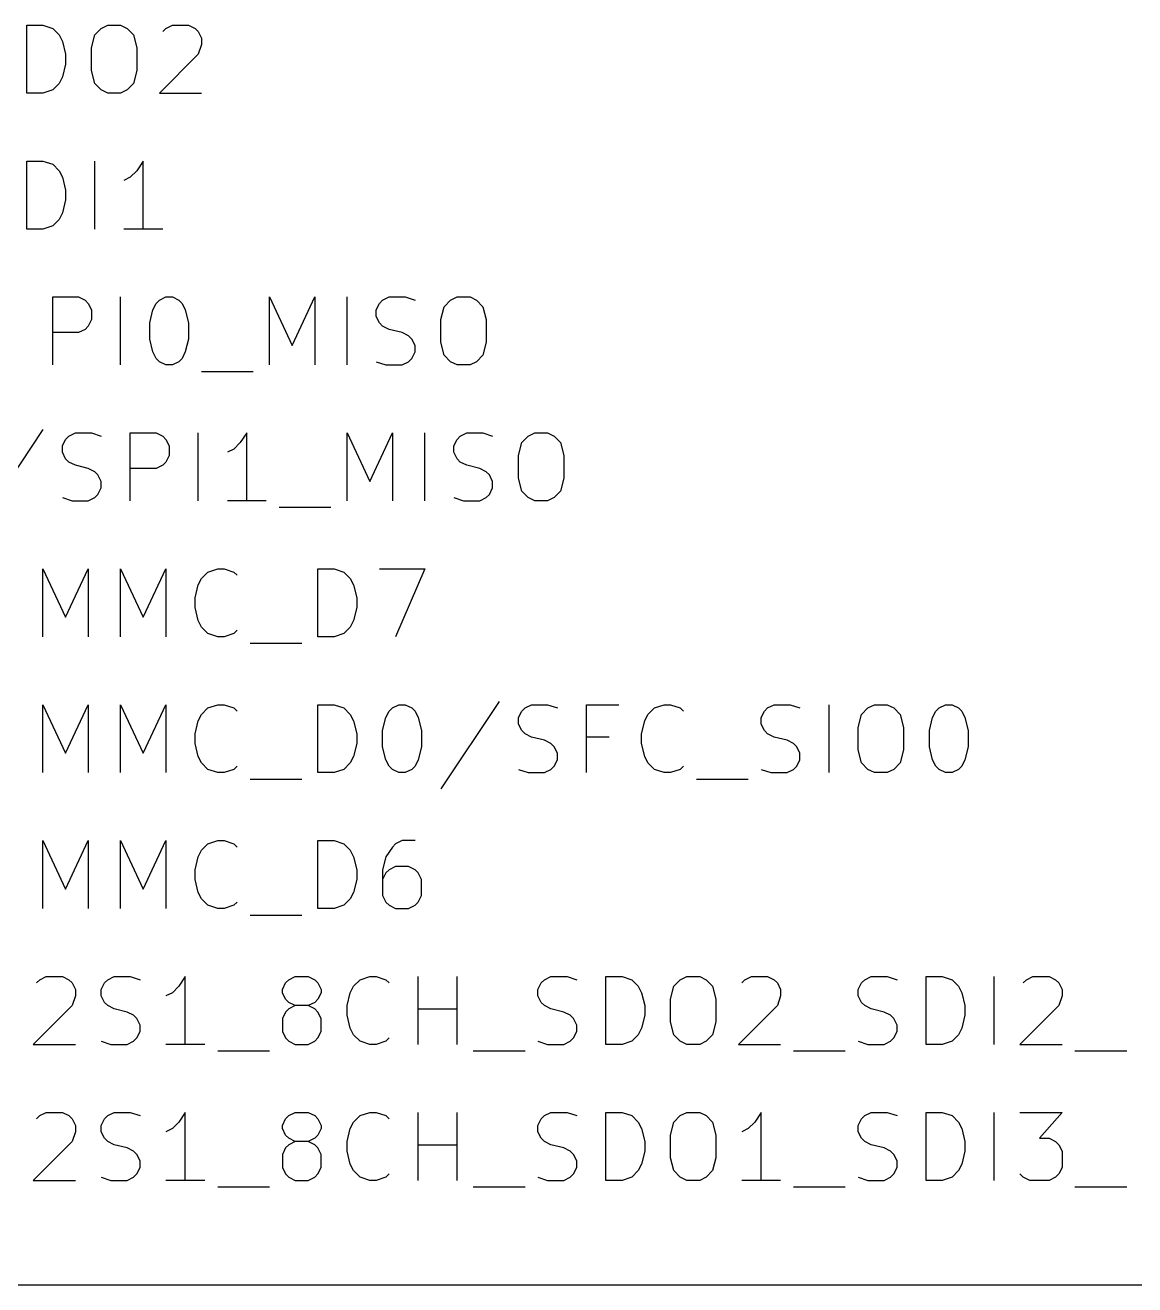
# Model space of a CAD drawing. Header units: millimetres. Extents: x 3 to 237, y -203 to -4.
# Drawn here: x 68.15 to 88.89, y -180.34 to -156.8 of the extents above; entities that cross this region are included whole.
import ezdxf

# ---------------------------------------------------------------- set-up
doc = ezdxf.new("R2010")
doc.units = ezdxf.units.MM
doc.layers.add('GREENSIXTYFIVE', color=129, linetype='CONTINUOUS')
doc.layers.add('RED', color=14, linetype='CONTINUOUS')

msp = doc.modelspace()

# ---------------------------------------------------------------- linework, layer by layer
at = {"layer": 'GREENSIXTYFIVE', "linetype": 'CONTINUOUS'}
for p, q in [((68.1807, -158.0675), (68.1807, -156.7975)), ((68.1807, -156.7975), (68.4831, -156.7975)), ((68.4831, -156.7975), (68.6645, -156.858)), ((68.6645, -156.858), (68.7855, -156.979)), ((68.7855, -156.979), (68.846, -157.0999)), ((69.3903, -157.2209), (69.4507, -156.979)), ((69.4507, -156.979), (69.5717, -156.858)), ((69.5717, -156.858), (69.6926, -156.7975)), ((69.6926, -156.7975), (69.9345, -156.7975)), ((69.9345, -156.7975), (70.0555, -156.858)), ((70.0555, -156.858), (70.1764, -156.979)), ((70.1764, -156.979), (70.2369, -157.2209)), ((70.7208, -156.9185), (70.7812, -156.858)), ((70.7812, -156.858), (70.9022, -156.7975)), ((70.9022, -156.7975), (71.2046, -156.7975)), ((71.2046, -156.7975), (71.3255, -156.858)), ((71.3255, -156.858), (71.386, -156.9185)), ((71.386, -156.9185), (71.4465, -157.0394)), ((68.846, -157.0999), (68.9064, -157.3418)), ((69.3903, -157.6442), (69.3903, -157.2209)), ((70.2369, -157.2209), (70.2369, -157.6442)), ((71.4465, -157.1604), (71.386, -157.3418)), ((71.4465, -157.0394), (71.4465, -157.1604)), ((68.9064, -157.3418), (68.9064, -157.5232)), ((71.386, -157.3418), (70.6603, -158.0675)), ((68.9064, -157.5232), (68.846, -157.7651)), ((69.4507, -157.8861), (69.3903, -157.6442)), ((70.2369, -157.6442), (70.1764, -157.8861)), ((68.7855, -157.8861), (68.6645, -158.0071)), ((68.846, -157.7651), (68.7855, -157.8861)), ((69.5717, -158.0071), (69.4507, -157.8861)), ((70.1764, -157.8861), (70.0555, -158.0071)), ((68.4831, -158.0675), (68.1807, -158.0675)), ((68.6645, -158.0071), (68.4831, -158.0675)), ((69.6926, -158.0675), (69.5717, -158.0071)), ((69.9345, -158.0675), (69.6926, -158.0675)), ((70.0555, -158.0071), (69.9345, -158.0675)), ((70.6603, -158.0675), (71.4465, -158.0675)), ((68.1807, -160.6075), (68.1807, -159.3375)), ((68.1807, -159.3375), (68.4831, -159.3375)), ((68.4831, -159.3375), (68.6645, -159.398)), ((69.4507, -160.6075), (69.4507, -159.3375)), ((70.3579, -159.3375), (70.237, -159.519)), ((70.3579, -160.6075), (70.3579, -159.3375)), ((68.6645, -159.398), (68.7855, -159.519)), ((68.7855, -159.519), (68.846, -159.6399)), ((70.237, -159.519), (70.116, -159.6399)), ((68.846, -159.6399), (68.9064, -159.8818)), ((70.116, -159.6399), (69.9951, -159.7004)), ((68.9064, -160.0632), (68.846, -160.3051)), ((68.9064, -159.8818), (68.9064, -160.0632)), ((68.846, -160.3051), (68.7855, -160.4261)), ((68.6645, -160.5471), (68.4831, -160.6075)), ((68.7855, -160.4261), (68.6645, -160.5471)), ((68.4831, -160.6075), (68.1807, -160.6075)), ((70.7208, -160.6075), (69.9951, -160.6075)), ((68.6646, -163.1475), (68.6646, -161.8775)), ((68.6646, -161.8775), (69.1484, -161.8775)), ((69.1484, -161.8775), (69.2694, -161.938)), ((69.2694, -161.938), (69.3299, -161.9985)), ((69.9346, -163.1475), (69.9346, -161.8775)), ((70.5999, -161.9985), (70.6604, -161.938)), ((70.6604, -161.938), (70.7813, -161.8775)), ((70.7813, -161.8775), (70.9023, -161.8775)), ((70.9023, -161.8775), (71.0232, -161.938)), ((71.0232, -161.938), (71.0837, -161.9985)), ((72.7165, -163.1475), (72.7165, -161.8775)), ((72.7165, -161.8775), (73.1399, -162.7847)), ((73.1399, -162.7847), (73.5632, -161.8775)), ((73.5632, -161.8775), (73.5632, -163.1475)), ((74.1679, -163.1475), (74.1679, -161.8775)), ((74.7727, -161.9985), (74.8332, -161.938)), ((74.8332, -161.938), (74.9542, -161.8775)), ((74.9542, -161.8775), (75.2565, -161.8775)), ((75.2565, -161.8775), (75.438, -161.938)), ((75.9822, -162.059), (76.1032, -161.938)), ((76.1032, -161.938), (76.2241, -161.8775)), ((76.2241, -161.8775), (76.466, -161.8775)), ((76.466, -161.8775), (76.587, -161.938)), ((76.587, -161.938), (76.7079, -162.059)), ((69.3299, -161.9985), (69.3903, -162.1194)), ((69.3903, -162.1194), (69.3903, -162.3009)), ((70.479, -162.3613), (70.5394, -162.1194)), ((70.5394, -162.1194), (70.5999, -161.9985)), ((71.0837, -161.9985), (71.1442, -162.1194)), ((71.1442, -162.1194), (71.2047, -162.3613)), ((74.7123, -162.1194), (74.7727, -161.9985)), ((74.7123, -162.2404), (74.7123, -162.1194)), ((75.9218, -162.3009), (75.9822, -162.059)), ((76.7079, -162.059), (76.7684, -162.3009)), ((69.3299, -162.4218), (69.2694, -162.4823)), ((69.3903, -162.3009), (69.3299, -162.4218)), ((70.479, -162.6637), (70.479, -162.3613)), ((71.2047, -162.3613), (71.2047, -162.6637)), ((74.7727, -162.3613), (74.7123, -162.2404)), ((74.8332, -162.4218), (74.7727, -162.3613)), ((74.9542, -162.4823), (74.8332, -162.4218)), ((75.9218, -162.7242), (75.9218, -162.3009)), ((76.7684, -162.3009), (76.7684, -162.7242)), ((69.1484, -162.5428), (68.6646, -162.5428)), ((69.2694, -162.4823), (69.1484, -162.5428)), ((70.5394, -162.9056), (70.479, -162.6637)), ((71.2047, -162.6637), (71.1442, -162.9056)), ((75.1961, -162.5428), (74.9542, -162.4823)), ((75.317, -162.6032), (75.1961, -162.5428)), ((75.3775, -162.6637), (75.317, -162.6032)), ((75.438, -162.7847), (75.3775, -162.6637)), ((70.5999, -163.0266), (70.5394, -162.9056)), ((71.1442, -162.9056), (71.0837, -163.0266)), ((75.3775, -163.0266), (75.438, -162.9056)), ((75.438, -162.9056), (75.438, -162.7847)), ((75.9822, -162.9661), (75.9218, -162.7242)), ((76.7684, -162.7242), (76.7079, -162.9661)), ((70.6604, -163.0871), (70.5999, -163.0266)), ((70.7813, -163.1475), (70.6604, -163.0871)), ((70.9023, -163.1475), (70.7813, -163.1475)), ((71.0232, -163.0871), (70.9023, -163.1475)), ((71.0837, -163.0266), (71.0232, -163.0871)), ((74.7123, -163.0871), (74.8937, -163.1475)), ((74.8937, -163.1475), (75.1961, -163.1475)), ((75.1961, -163.1475), (75.317, -163.0871)), ((75.317, -163.0871), (75.3775, -163.0266)), ((76.1032, -163.0871), (75.9822, -162.9661)), ((76.2241, -163.1475), (76.1032, -163.0871)), ((76.466, -163.1475), (76.2241, -163.1475)), ((76.587, -163.0871), (76.466, -163.1475)), ((76.7079, -162.9661), (76.587, -163.0871)), ((71.4466, -163.2685), (72.4142, -163.2685)), ((68.4833, -164.3571), (67.3947, -165.9899)), ((68.8462, -164.6594), (68.9066, -164.5385)), ((68.9066, -164.5385), (68.9671, -164.478)), ((68.9671, -164.478), (69.0881, -164.4175)), ((69.0881, -164.4175), (69.3904, -164.4175)), ((69.3904, -164.4175), (69.5719, -164.478)), ((70.1161, -165.6875), (70.1161, -164.4175)), ((70.1161, -164.4175), (70.5999, -164.4175)), ((70.5999, -164.4175), (70.7209, -164.478)), ((70.7209, -164.478), (70.7814, -164.5385)), ((70.7814, -164.5385), (70.8418, -164.6594)), ((71.3861, -165.6875), (71.3861, -164.4175)), ((72.2933, -164.4175), (72.1724, -164.599)), ((72.2933, -165.6875), (72.2933, -164.4175)), ((74.168, -165.6875), (74.168, -164.4175)), ((74.168, -164.4175), (74.5914, -165.3247)), ((74.5914, -165.3247), (75.0147, -164.4175)), ((75.0147, -164.4175), (75.0147, -165.6875)), ((75.6194, -165.6875), (75.6194, -164.4175)), ((76.1638, -164.6594), (76.2242, -164.5385)), ((76.2242, -164.5385), (76.2847, -164.478)), ((76.2847, -164.478), (76.4057, -164.4175)), ((76.4057, -164.4175), (76.708, -164.4175)), ((76.708, -164.4175), (76.8895, -164.478)), ((77.4337, -164.599), (77.5547, -164.478)), ((77.5547, -164.478), (77.6756, -164.4175)), ((77.6756, -164.4175), (77.9175, -164.4175)), ((77.9175, -164.4175), (78.0385, -164.478)), ((78.0385, -164.478), (78.1594, -164.599)), ((68.8462, -164.7804), (68.8462, -164.6594)), ((68.9066, -164.9013), (68.8462, -164.7804)), ((70.8418, -164.6594), (70.8418, -164.8409)), ((72.0514, -164.7199), (71.9305, -164.7804)), ((72.1724, -164.599), (72.0514, -164.7199)), ((76.1638, -164.7804), (76.1638, -164.6594)), ((76.2242, -164.9013), (76.1638, -164.7804)), ((77.3733, -164.8409), (77.4337, -164.599)), ((78.1594, -164.599), (78.2199, -164.8409)), ((68.9671, -164.9618), (68.9066, -164.9013)), ((69.0881, -165.0223), (68.9671, -164.9618)), ((69.33, -165.0828), (69.0881, -165.0223)), ((70.7209, -165.0223), (70.5999, -165.0828)), ((70.7814, -164.9618), (70.7209, -165.0223)), ((70.8418, -164.8409), (70.7814, -164.9618)), ((76.2847, -164.9618), (76.2242, -164.9013)), ((76.4057, -165.0223), (76.2847, -164.9618)), ((76.6476, -165.0828), (76.4057, -165.0223)), ((77.3733, -165.2642), (77.3733, -164.8409)), ((78.2199, -164.8409), (78.2199, -165.2642)), ((69.4509, -165.1432), (69.33, -165.0828)), ((69.5114, -165.2037), (69.4509, -165.1432)), ((69.5719, -165.3247), (69.5114, -165.2037)), ((70.5999, -165.0828), (70.1161, -165.0828)), ((76.7685, -165.1432), (76.6476, -165.0828)), ((76.829, -165.2037), (76.7685, -165.1432)), ((76.8895, -165.3247), (76.829, -165.2037)), ((77.4337, -165.5061), (77.3733, -165.2642)), ((78.2199, -165.2642), (78.1594, -165.5061)), ((69.5114, -165.5666), (69.5719, -165.4456)), ((69.5719, -165.4456), (69.5719, -165.3247)), ((76.829, -165.5666), (76.8895, -165.4456)), ((76.8895, -165.4456), (76.8895, -165.3247)), ((68.8462, -165.6271), (69.0276, -165.6875)), ((69.0276, -165.6875), (69.33, -165.6875)), ((69.33, -165.6875), (69.4509, -165.6271)), ((69.4509, -165.6271), (69.5114, -165.5666)), ((72.6562, -165.6875), (71.9305, -165.6875)), ((76.1638, -165.6271), (76.3452, -165.6875)), ((76.3452, -165.6875), (76.6476, -165.6875)), ((76.6476, -165.6875), (76.7685, -165.6271)), ((76.7685, -165.6271), (76.829, -165.5666)), ((77.5547, -165.6271), (77.4337, -165.5061)), ((77.6756, -165.6875), (77.5547, -165.6271)), ((77.9175, -165.6875), (77.6756, -165.6875)), ((78.0385, -165.6271), (77.9175, -165.6875)), ((78.1594, -165.5061), (78.0385, -165.6271)), ((72.8981, -165.8085), (73.8657, -165.8085)), ((68.4832, -168.2275), (68.4832, -166.9575)), ((68.4832, -166.9575), (68.9066, -167.8647)), ((68.9066, -167.8647), (69.3299, -166.9575)), ((69.3299, -166.9575), (69.3299, -168.2275)), ((69.9346, -168.2275), (69.9346, -166.9575)), ((69.9346, -166.9575), (70.358, -167.8647)), ((70.358, -167.8647), (70.7813, -166.9575)), ((70.7813, -166.9575), (70.7813, -168.2275)), ((71.386, -167.2599), (71.4465, -167.139)), ((71.4465, -167.139), (71.5675, -167.018)), ((71.5675, -167.018), (71.7489, -166.9575)), ((71.7489, -166.9575), (71.8698, -166.9575)), ((71.8698, -166.9575), (72.0513, -167.018)), ((72.0513, -167.018), (72.1117, -167.0785)), ((73.6236, -168.2275), (73.6236, -166.9575)), ((73.6236, -166.9575), (73.926, -166.9575)), ((73.926, -166.9575), (74.1074, -167.018)), ((74.1074, -167.018), (74.2284, -167.139)), ((74.2284, -167.139), (74.2889, -167.2599)), ((74.7727, -166.9575), (75.6193, -166.9575)), ((75.6193, -166.9575), (75.0751, -168.2275)), ((71.3256, -167.5018), (71.386, -167.2599)), ((74.2889, -167.2599), (74.3493, -167.5018)), ((71.3256, -167.6832), (71.3256, -167.5018)), ((74.3493, -167.5018), (74.3493, -167.6832)), ((71.386, -167.9251), (71.3256, -167.6832)), ((74.3493, -167.6832), (74.2889, -167.9251)), ((71.4465, -168.0461), (71.386, -167.9251)), ((71.5675, -168.1671), (71.4465, -168.0461)), ((74.2284, -168.0461), (74.1074, -168.1671)), ((74.2889, -167.9251), (74.2284, -168.0461)), ((71.7489, -168.2275), (71.5675, -168.1671)), ((71.8698, -168.2275), (71.7489, -168.2275)), ((72.0513, -168.1671), (71.8698, -168.2275)), ((72.1117, -168.1066), (72.0513, -168.1671)), ((73.926, -168.2275), (73.6236, -168.2275)), ((74.1074, -168.1671), (73.926, -168.2275)), ((72.3537, -168.3485), (73.3213, -168.3485)), ((68.4832, -170.7675), (68.4832, -169.4975)), ((68.4832, -169.4975), (68.9066, -170.4047)), ((68.9066, -170.4047), (69.3299, -169.4975)), ((69.3299, -169.4975), (69.3299, -170.7675)), ((69.9346, -170.7675), (69.9346, -169.4975)), ((69.9346, -169.4975), (70.358, -170.4047)), ((70.358, -170.4047), (70.7813, -169.4975)), ((70.7813, -169.4975), (70.7813, -170.7675)), ((71.5675, -169.558), (71.7489, -169.4975)), ((71.7489, -169.4975), (71.8698, -169.4975)), ((71.8698, -169.4975), (72.0513, -169.558)), ((73.6236, -170.7675), (73.6236, -169.4975)), ((73.6236, -169.4975), (73.926, -169.4975)), ((73.926, -169.4975), (74.1074, -169.558)), ((75.0146, -169.558), (75.1355, -169.4975)), ((75.1355, -169.4975), (75.2565, -169.4975)), ((75.2565, -169.4975), (75.3774, -169.558)), ((77.0103, -169.4371), (75.9217, -171.0699)), ((77.4941, -169.558), (77.6151, -169.4975)), ((77.6151, -169.4975), (77.9174, -169.4975)), ((77.9174, -169.4975), (78.0989, -169.558)), ((78.6431, -170.7675), (78.6431, -169.4975)), ((78.6431, -169.4975), (79.2479, -169.4975)), ((79.9132, -169.558), (80.0946, -169.4975)), ((80.0946, -169.4975), (80.2155, -169.4975)), ((80.2155, -169.4975), (80.397, -169.558)), ((82.0298, -169.558), (82.1508, -169.4975)), ((82.1508, -169.4975), (82.4531, -169.4975)), ((82.4531, -169.4975), (82.6346, -169.558)), ((83.1788, -170.7675), (83.1788, -169.4975)), ((83.9046, -169.558), (84.0255, -169.4975)), ((84.0255, -169.4975), (84.2674, -169.4975)), ((84.2674, -169.4975), (84.3884, -169.558)), ((85.2351, -169.558), (85.356, -169.4975)), ((85.356, -169.4975), (85.477, -169.4975)), ((85.477, -169.4975), (85.5979, -169.558)), ((71.386, -169.7999), (71.4465, -169.679)), ((71.4465, -169.679), (71.5675, -169.558)), ((72.0513, -169.558), (72.1117, -169.6185)), ((74.1074, -169.558), (74.2284, -169.679)), ((74.2284, -169.679), (74.2889, -169.7999)), ((74.8332, -169.9813), (74.8936, -169.7394)), ((74.8936, -169.7394), (74.9541, -169.6185)), ((74.9541, -169.6185), (75.0146, -169.558)), ((75.3774, -169.558), (75.4379, -169.6185)), ((75.4379, -169.6185), (75.4984, -169.7394)), ((75.4984, -169.7394), (75.5589, -169.9813)), ((77.3732, -169.7394), (77.4336, -169.6185)), ((77.3732, -169.8604), (77.3732, -169.7394)), ((77.4336, -169.6185), (77.4941, -169.558)), ((79.7317, -169.7999), (79.7922, -169.679)), ((79.7922, -169.679), (79.9132, -169.558)), ((80.397, -169.558), (80.4574, -169.6185)), ((81.9089, -169.7394), (81.9693, -169.6185)), ((81.9089, -169.8604), (81.9089, -169.7394)), ((81.9693, -169.6185), (82.0298, -169.558)), ((83.7232, -169.9209), (83.7836, -169.679)), ((83.7836, -169.679), (83.9046, -169.558)), ((84.3884, -169.558), (84.5093, -169.679)), ((84.5093, -169.679), (84.5698, -169.9209)), ((85.0537, -169.9813), (85.1141, -169.7394)), ((85.1141, -169.7394), (85.1746, -169.6185)), ((85.1746, -169.6185), (85.2351, -169.558)), ((85.5979, -169.558), (85.6584, -169.6185)), ((85.6584, -169.6185), (85.7189, -169.7394)), ((85.7189, -169.7394), (85.7794, -169.9813)), ((71.3256, -170.0418), (71.386, -169.7999)), ((74.2889, -169.7999), (74.3493, -170.0418)), ((77.4336, -169.9813), (77.3732, -169.8604)), ((79.6713, -170.0418), (79.7317, -169.7999)), ((81.9693, -169.9813), (81.9089, -169.8604)), ((83.7232, -170.3442), (83.7232, -169.9209)), ((84.5698, -169.9209), (84.5698, -170.3442)), ((71.3256, -170.2232), (71.3256, -170.0418)), ((74.3493, -170.0418), (74.3493, -170.2232)), ((74.8332, -170.2837), (74.8332, -169.9813)), ((75.5589, -169.9813), (75.5589, -170.2837)), ((77.4941, -170.0418), (77.4336, -169.9813)), ((77.6151, -170.1023), (77.4941, -170.0418)), ((77.857, -170.1628), (77.6151, -170.1023)), ((77.9779, -170.2232), (77.857, -170.1628)), ((79.0665, -170.1023), (78.6431, -170.1023)), ((79.6713, -170.2232), (79.6713, -170.0418)), ((82.0298, -170.0418), (81.9693, -169.9813)), ((82.1508, -170.1023), (82.0298, -170.0418)), ((82.3927, -170.1628), (82.1508, -170.1023)), ((82.5136, -170.2232), (82.3927, -170.1628)), ((85.0537, -170.2837), (85.0537, -169.9813)), ((85.7794, -169.9813), (85.7794, -170.2837)), ((71.386, -170.4651), (71.3256, -170.2232)), ((74.3493, -170.2232), (74.2889, -170.4651)), ((74.8936, -170.5256), (74.8332, -170.2837)), ((75.5589, -170.2837), (75.4984, -170.5256)), ((78.0384, -170.2837), (77.9779, -170.2232)), ((78.0989, -170.4047), (78.0384, -170.2837)), ((78.0989, -170.5256), (78.0989, -170.4047)), ((79.7317, -170.4651), (79.6713, -170.2232)), ((82.5741, -170.2837), (82.5136, -170.2232)), ((82.6346, -170.4047), (82.5741, -170.2837)), ((82.6346, -170.5256), (82.6346, -170.4047)), ((83.7836, -170.5861), (83.7232, -170.3442)), ((84.5698, -170.3442), (84.5093, -170.5861)), ((85.1141, -170.5256), (85.0537, -170.2837)), ((85.7794, -170.2837), (85.7189, -170.5256)), ((71.4465, -170.5861), (71.386, -170.4651)), ((71.5675, -170.7071), (71.4465, -170.5861)), ((72.1117, -170.6466), (72.0513, -170.7071)), ((74.2284, -170.5861), (74.1074, -170.7071)), ((74.2889, -170.4651), (74.2284, -170.5861)), ((74.9541, -170.6466), (74.8936, -170.5256)), ((75.0146, -170.7071), (74.9541, -170.6466)), ((75.4379, -170.6466), (75.3774, -170.7071)), ((75.4984, -170.5256), (75.4379, -170.6466)), ((77.9779, -170.7071), (78.0384, -170.6466)), ((78.0384, -170.6466), (78.0989, -170.5256)), ((79.7922, -170.5861), (79.7317, -170.4651)), ((79.9132, -170.7071), (79.7922, -170.5861)), ((80.4574, -170.6466), (80.397, -170.7071)), ((82.5136, -170.7071), (82.5741, -170.6466)), ((82.5741, -170.6466), (82.6346, -170.5256)), ((83.9046, -170.7071), (83.7836, -170.5861)), ((84.5093, -170.5861), (84.3884, -170.7071)), ((85.1746, -170.6466), (85.1141, -170.5256)), ((85.2351, -170.7071), (85.1746, -170.6466)), ((85.6584, -170.6466), (85.5979, -170.7071)), ((85.7189, -170.5256), (85.6584, -170.6466)), ((71.7489, -170.7675), (71.5675, -170.7071)), ((71.8698, -170.7675), (71.7489, -170.7675)), ((72.0513, -170.7071), (71.8698, -170.7675)), ((72.3537, -170.8885), (73.3213, -170.8885)), ((73.926, -170.7675), (73.6236, -170.7675)), ((74.1074, -170.7071), (73.926, -170.7675)), ((75.1355, -170.7675), (75.0146, -170.7071)), ((75.2565, -170.7675), (75.1355, -170.7675)), ((75.3774, -170.7071), (75.2565, -170.7675)), ((77.3732, -170.7071), (77.5546, -170.7675)), ((77.5546, -170.7675), (77.857, -170.7675)), ((77.857, -170.7675), (77.9779, -170.7071)), ((80.0946, -170.7675), (79.9132, -170.7071)), ((80.2155, -170.7675), (80.0946, -170.7675)), ((80.397, -170.7071), (80.2155, -170.7675)), ((80.6994, -170.8885), (81.667, -170.8885)), ((81.9089, -170.7071), (82.0903, -170.7675)), ((82.0903, -170.7675), (82.3927, -170.7675)), ((82.3927, -170.7675), (82.5136, -170.7071)), ((84.0255, -170.7675), (83.9046, -170.7071)), ((84.2674, -170.7675), (84.0255, -170.7675)), ((84.3884, -170.7071), (84.2674, -170.7675)), ((85.356, -170.7675), (85.2351, -170.7071)), ((85.477, -170.7675), (85.356, -170.7675)), ((85.5979, -170.7071), (85.477, -170.7675)), ((68.4832, -173.3075), (68.4832, -172.0375)), ((68.4832, -172.0375), (68.9066, -172.9447)), ((68.9066, -172.9447), (69.3299, -172.0375)), ((69.3299, -172.0375), (69.3299, -173.3075)), ((69.9346, -173.3075), (69.9346, -172.0375)), ((69.9346, -172.0375), (70.358, -172.9447)), ((70.358, -172.9447), (70.7813, -172.0375)), ((70.7813, -172.0375), (70.7813, -173.3075)), ((71.5675, -172.098), (71.7489, -172.0375)), ((71.7489, -172.0375), (71.8698, -172.0375)), ((71.8698, -172.0375), (72.0513, -172.098)), ((73.6236, -173.3075), (73.6236, -172.0375)), ((73.6236, -172.0375), (73.926, -172.0375)), ((73.926, -172.0375), (74.1074, -172.098)), ((75.196, -172.0375), (75.0751, -172.098)), ((75.4379, -172.0375), (75.196, -172.0375)), ((71.386, -172.3399), (71.4465, -172.219)), ((71.4465, -172.219), (71.5675, -172.098)), ((72.0513, -172.098), (72.1117, -172.1585)), ((74.1074, -172.098), (74.2284, -172.219)), ((74.2284, -172.219), (74.2889, -172.3399)), ((75.0146, -172.1585), (74.8936, -172.3399)), ((75.0751, -172.098), (75.0146, -172.1585)), ((71.3256, -172.5818), (71.386, -172.3399)), ((74.2889, -172.3399), (74.3493, -172.5818)), ((74.8936, -172.3399), (74.8332, -172.5818)), ((75.0751, -172.5213), (74.9541, -172.5818)), ((75.317, -172.5213), (75.0751, -172.5213)), ((75.4379, -172.5818), (75.317, -172.5213)), ((71.3256, -172.7632), (71.3256, -172.5818)), ((71.386, -173.0051), (71.3256, -172.7632)), ((74.3493, -172.7632), (74.2889, -173.0051)), ((74.3493, -172.5818), (74.3493, -172.7632)), ((74.8332, -172.5818), (74.8332, -173.0656)), ((74.8936, -172.6423), (74.8332, -172.7632)), ((74.9541, -172.5818), (74.8936, -172.6423)), ((75.4984, -172.6423), (75.4379, -172.5818)), ((75.5589, -172.7632), (75.4984, -172.6423)), ((75.5589, -173.0656), (75.5589, -172.7632)), ((71.4465, -173.1261), (71.386, -173.0051)), ((74.2889, -173.0051), (74.2284, -173.1261)), ((71.5675, -173.2471), (71.4465, -173.1261)), ((71.7489, -173.3075), (71.5675, -173.2471)), ((72.0513, -173.2471), (71.8698, -173.3075)), ((72.1117, -173.1866), (72.0513, -173.2471)), ((74.1074, -173.2471), (73.926, -173.3075)), ((74.2284, -173.1261), (74.1074, -173.2471)), ((74.8332, -173.0656), (74.8936, -173.1866)), ((74.8936, -173.1866), (74.9541, -173.2471)), ((74.9541, -173.2471), (75.0751, -173.3075)), ((75.317, -173.3075), (75.4379, -173.2471)), ((75.4379, -173.2471), (75.4984, -173.1866)), ((75.4984, -173.1866), (75.5589, -173.0656)), ((71.8698, -173.3075), (71.7489, -173.3075)), ((72.3537, -173.4285), (73.3213, -173.4285)), ((73.926, -173.3075), (73.6236, -173.3075)), ((75.0751, -173.3075), (75.317, -173.3075)), ((68.3623, -174.6985), (68.4227, -174.638)), ((68.4227, -174.638), (68.5437, -174.5775)), ((68.5437, -174.5775), (68.8461, -174.5775)), ((68.8461, -174.5775), (68.967, -174.638)), ((68.967, -174.638), (69.0275, -174.6985)), ((69.6322, -174.6985), (69.6927, -174.638)), ((69.6927, -174.638), (69.8137, -174.5775)), ((69.8137, -174.5775), (70.116, -174.5775)), ((70.116, -174.5775), (70.2975, -174.638)), ((71.1441, -174.5775), (71.0232, -174.759)), ((71.1441, -175.8475), (71.1441, -174.5775)), ((73.0188, -174.6985), (73.0793, -174.638)), ((73.0793, -174.638), (73.2003, -174.5775)), ((73.2003, -174.5775), (73.4422, -174.5775)), ((73.4422, -174.5775), (73.5631, -174.638)), ((73.5631, -174.638), (73.6236, -174.6985)), ((74.2888, -174.759), (74.4098, -174.638)), ((74.4098, -174.638), (74.5912, -174.5775)), ((74.5912, -174.5775), (74.7121, -174.5775)), ((74.7121, -174.5775), (74.8936, -174.638)), ((74.8936, -174.638), (74.954, -174.6985)), ((75.4983, -175.8475), (75.4983, -174.5775)), ((76.224, -175.8475), (76.224, -174.5775)), ((77.7964, -174.6985), (77.8569, -174.638)), ((77.8569, -174.638), (77.9779, -174.5775)), ((77.9779, -174.5775), (78.2802, -174.5775)), ((78.2802, -174.5775), (78.4617, -174.638)), ((79.0059, -175.8475), (79.0059, -174.5775)), ((79.0059, -174.5775), (79.3083, -174.5775)), ((79.3083, -174.5775), (79.4897, -174.638)), ((79.4897, -174.638), (79.6107, -174.759)), ((80.2759, -174.759), (80.3969, -174.638)), ((80.3969, -174.638), (80.5178, -174.5775)), ((80.5178, -174.5775), (80.7597, -174.5775)), ((80.7597, -174.5775), (80.8807, -174.638)), ((80.8807, -174.638), (81.0016, -174.759)), ((81.546, -174.6985), (81.6064, -174.638)), ((81.6064, -174.638), (81.7274, -174.5775)), ((81.7274, -174.5775), (82.0298, -174.5775)), ((82.0298, -174.5775), (82.1507, -174.638)), ((82.1507, -174.638), (82.2112, -174.6985)), ((83.7835, -174.6985), (83.844, -174.638)), ((83.844, -174.638), (83.965, -174.5775)), ((83.965, -174.5775), (84.2673, -174.5775)), ((84.2673, -174.5775), (84.4488, -174.638)), ((84.993, -175.8475), (84.993, -174.5775)), ((84.993, -174.5775), (85.2954, -174.5775)), ((85.2954, -174.5775), (85.4768, -174.638)), ((85.4768, -174.638), (85.5978, -174.759)), ((86.263, -175.8475), (86.263, -174.5775)), ((86.8074, -174.6985), (86.8678, -174.638)), ((86.8678, -174.638), (86.9888, -174.5775)), ((86.9888, -174.5775), (87.2912, -174.5775)), ((87.2912, -174.5775), (87.4121, -174.638)), ((87.4121, -174.638), (87.4726, -174.6985)), ((69.0275, -174.6985), (69.088, -174.8194)), ((69.088, -174.8194), (69.088, -174.9404)), ((69.5718, -174.8194), (69.6322, -174.6985)), ((69.5718, -174.9404), (69.5718, -174.8194)), ((70.9022, -174.8799), (70.7813, -174.9404)), ((71.0232, -174.759), (70.9022, -174.8799)), ((72.9584, -174.8194), (73.0188, -174.6985)), ((72.9584, -174.8799), (72.9584, -174.8194)), ((73.0188, -175.0009), (72.9584, -174.8799)), ((73.6236, -174.6985), (73.6841, -174.8194)), ((73.6841, -174.8799), (73.6236, -175.0009)), ((73.6841, -174.8194), (73.6841, -174.8799)), ((74.1679, -175.1218), (74.2283, -174.8799)), ((74.2283, -174.8799), (74.2888, -174.759)), ((77.736, -174.8194), (77.7964, -174.6985)), ((77.736, -174.9404), (77.736, -174.8194)), ((79.6107, -174.759), (79.6712, -174.8799)), ((79.6712, -174.8799), (79.7316, -175.1218)), ((80.2155, -175.0009), (80.2759, -174.759)), ((81.0016, -174.759), (81.0621, -175.0009)), ((82.2112, -174.6985), (82.2717, -174.8194)), ((82.2717, -174.8194), (82.2717, -174.9404)), ((83.7231, -174.8194), (83.7835, -174.6985)), ((83.7231, -174.9404), (83.7231, -174.8194)), ((85.5978, -174.759), (85.6583, -174.8799)), ((85.6583, -174.8799), (85.7187, -175.1218)), ((87.4726, -174.6985), (87.5331, -174.8194)), ((87.5331, -174.8194), (87.5331, -174.9404)), ((69.0275, -175.1218), (68.3018, -175.8475)), ((69.088, -174.9404), (69.0275, -175.1218)), ((69.6322, -175.0613), (69.5718, -174.9404)), ((69.6927, -175.1218), (69.6322, -175.0613)), ((69.8137, -175.1823), (69.6927, -175.1218)), ((73.0793, -175.0613), (73.0188, -175.0009)), ((73.2003, -175.1218), (73.0793, -175.0613)), ((73.2003, -175.1218), (73.0793, -175.1823)), ((73.4422, -175.1218), (73.2003, -175.1218)), ((73.5631, -175.0613), (73.4422, -175.1218)), ((73.5631, -175.1823), (73.4422, -175.1218)), ((73.6236, -175.0009), (73.5631, -175.0613)), ((74.1679, -175.3032), (74.1679, -175.1218)), ((77.7964, -175.0613), (77.736, -174.9404)), ((77.8569, -175.1218), (77.7964, -175.0613)), ((77.9779, -175.1823), (77.8569, -175.1218)), ((79.7316, -175.1218), (79.7316, -175.3032)), ((80.2155, -175.4242), (80.2155, -175.0009)), ((81.0621, -175.0009), (81.0621, -175.4242)), ((82.2112, -175.1218), (81.4855, -175.8475)), ((82.2717, -174.9404), (82.2112, -175.1218)), ((83.7835, -175.0613), (83.7231, -174.9404)), ((83.844, -175.1218), (83.7835, -175.0613)), ((83.965, -175.1823), (83.844, -175.1218)), ((85.7187, -175.1218), (85.7187, -175.3032)), ((87.4726, -175.1218), (86.7469, -175.8475)), ((87.5331, -174.9404), (87.4726, -175.1218)), ((70.0556, -175.2428), (69.8137, -175.1823)), ((70.1765, -175.3032), (70.0556, -175.2428)), ((70.237, -175.3637), (70.1765, -175.3032)), ((70.2975, -175.4847), (70.237, -175.3637)), ((73.0188, -175.2428), (72.9584, -175.3637)), ((72.9584, -175.3637), (72.9584, -175.6056)), ((73.0793, -175.1823), (73.0188, -175.2428)), ((73.6236, -175.2428), (73.5631, -175.1823)), ((73.6841, -175.3637), (73.6236, -175.2428)), ((73.6841, -175.6056), (73.6841, -175.3637)), ((74.2283, -175.5451), (74.1679, -175.3032)), ((75.4983, -175.1823), (76.224, -175.1823)), ((78.2198, -175.2428), (77.9779, -175.1823)), ((78.3407, -175.3032), (78.2198, -175.2428)), ((78.4012, -175.3637), (78.3407, -175.3032)), ((78.4617, -175.4847), (78.4012, -175.3637)), ((79.7316, -175.3032), (79.6712, -175.5451)), ((84.2069, -175.2428), (83.965, -175.1823)), ((84.3278, -175.3032), (84.2069, -175.2428)), ((84.3883, -175.3637), (84.3278, -175.3032)), ((84.4488, -175.4847), (84.3883, -175.3637)), ((85.7187, -175.3032), (85.6583, -175.5451)), ((70.237, -175.7266), (70.2975, -175.6056)), ((70.2975, -175.6056), (70.2975, -175.4847)), ((72.9584, -175.6056), (73.0188, -175.7266)), ((73.6236, -175.7266), (73.6841, -175.6056)), ((74.2888, -175.6661), (74.2283, -175.5451)), ((78.4012, -175.7266), (78.4617, -175.6056)), ((78.4617, -175.6056), (78.4617, -175.4847)), ((79.6712, -175.5451), (79.6107, -175.6661)), ((80.2759, -175.6661), (80.2155, -175.4242)), ((81.0621, -175.4242), (81.0016, -175.6661)), ((84.3883, -175.7266), (84.4488, -175.6056)), ((84.4488, -175.6056), (84.4488, -175.4847)), ((85.6583, -175.5451), (85.5978, -175.6661)), ((68.3018, -175.8475), (69.088, -175.8475)), ((69.5718, -175.7871), (69.7532, -175.8475)), ((69.7532, -175.8475), (70.0556, -175.8475)), ((70.0556, -175.8475), (70.1765, -175.7871)), ((70.1765, -175.7871), (70.237, -175.7266)), ((71.507, -175.8475), (70.7813, -175.8475)), ((73.0188, -175.7266), (73.0793, -175.7871)), ((73.0793, -175.7871), (73.2003, -175.8475)), ((73.2003, -175.8475), (73.4422, -175.8475)), ((73.4422, -175.8475), (73.5631, -175.7871)), ((73.5631, -175.7871), (73.6236, -175.7266)), ((74.4098, -175.7871), (74.2888, -175.6661)), ((74.5912, -175.8475), (74.4098, -175.7871)), ((74.7121, -175.8475), (74.5912, -175.8475)), ((74.8936, -175.7871), (74.7121, -175.8475)), ((74.954, -175.7266), (74.8936, -175.7871)), ((77.736, -175.7871), (77.9174, -175.8475)), ((77.9174, -175.8475), (78.2198, -175.8475)), ((78.2198, -175.8475), (78.3407, -175.7871)), ((78.3407, -175.7871), (78.4012, -175.7266)), ((79.3083, -175.8475), (79.0059, -175.8475)), ((79.4897, -175.7871), (79.3083, -175.8475)), ((79.6107, -175.6661), (79.4897, -175.7871)), ((80.3969, -175.7871), (80.2759, -175.6661)), ((80.5178, -175.8475), (80.3969, -175.7871)), ((80.7597, -175.8475), (80.5178, -175.8475)), ((80.8807, -175.7871), (80.7597, -175.8475)), ((81.0016, -175.6661), (80.8807, -175.7871)), ((81.4855, -175.8475), (82.2717, -175.8475)), ((83.7231, -175.7871), (83.9045, -175.8475)), ((83.9045, -175.8475), (84.2069, -175.8475)), ((84.2069, -175.8475), (84.3278, -175.7871)), ((84.3278, -175.7871), (84.3883, -175.7266)), ((85.2954, -175.8475), (84.993, -175.8475)), ((85.4768, -175.7871), (85.2954, -175.8475)), ((85.5978, -175.6661), (85.4768, -175.7871)), ((86.7469, -175.8475), (87.5331, -175.8475)), ((71.7489, -175.9685), (72.7165, -175.9685)), ((76.5265, -175.9685), (77.4941, -175.9685)), ((82.5136, -175.9685), (83.4812, -175.9685)), ((87.775, -175.9685), (88.7426, -175.9685)), ((68.3623, -177.2385), (68.4227, -177.178)), ((68.4227, -177.178), (68.5437, -177.1175)), ((68.5437, -177.1175), (68.8461, -177.1175)), ((68.8461, -177.1175), (68.967, -177.178)), ((68.967, -177.178), (69.0275, -177.2385)), ((69.0275, -177.2385), (69.088, -177.3594)), ((69.5718, -177.3594), (69.6322, -177.2385)), ((69.6322, -177.2385), (69.6927, -177.178)), ((69.6927, -177.178), (69.8137, -177.1175)), ((69.8137, -177.1175), (70.116, -177.1175)), ((70.116, -177.1175), (70.2975, -177.178)), ((71.1441, -177.1175), (71.0232, -177.299)), ((71.1441, -178.3875), (71.1441, -177.1175)), ((72.9584, -177.3594), (73.0188, -177.2385)), ((73.0188, -177.2385), (73.0793, -177.178)), ((73.0793, -177.178), (73.2003, -177.1175)), ((73.2003, -177.1175), (73.4422, -177.1175)), ((73.4422, -177.1175), (73.5631, -177.178)), ((73.5631, -177.178), (73.6236, -177.2385)), ((73.6236, -177.2385), (73.6841, -177.3594)), ((74.2888, -177.299), (74.4098, -177.178)), ((74.4098, -177.178), (74.5912, -177.1175)), ((74.5912, -177.1175), (74.7121, -177.1175)), ((74.7121, -177.1175), (74.8936, -177.178)), ((74.8936, -177.178), (74.954, -177.2385)), ((75.4983, -178.3875), (75.4983, -177.1175)), ((76.224, -178.3875), (76.224, -177.1175)), ((77.736, -177.3594), (77.7964, -177.2385)), ((77.7964, -177.2385), (77.8569, -177.178)), ((77.8569, -177.178), (77.9779, -177.1175)), ((77.9779, -177.1175), (78.2802, -177.1175)), ((78.2802, -177.1175), (78.4617, -177.178)), ((79.0059, -178.3875), (79.0059, -177.1175)), ((79.0059, -177.1175), (79.3083, -177.1175)), ((79.3083, -177.1175), (79.4897, -177.178)), ((79.4897, -177.178), (79.6107, -177.299)), ((80.2759, -177.299), (80.3969, -177.178)), ((80.3969, -177.178), (80.5178, -177.1175)), ((80.5178, -177.1175), (80.7597, -177.1175)), ((80.7597, -177.1175), (80.8807, -177.178)), ((80.8807, -177.178), (81.0016, -177.299)), ((81.9088, -177.1175), (81.7879, -177.299)), ((81.9088, -178.3875), (81.9088, -177.1175)), ((83.7231, -177.3594), (83.7835, -177.2385)), ((83.7835, -177.2385), (83.844, -177.178)), ((83.844, -177.178), (83.965, -177.1175)), ((83.965, -177.1175), (84.2673, -177.1175)), ((84.2673, -177.1175), (84.4488, -177.178)), ((84.993, -178.3875), (84.993, -177.1175)), ((84.993, -177.1175), (85.2954, -177.1175)), ((85.2954, -177.1175), (85.4768, -177.178)), ((85.4768, -177.178), (85.5978, -177.299)), ((86.263, -178.3875), (86.263, -177.1175)), ((86.7469, -177.1175), (87.5331, -177.1175)), ((87.5331, -177.1175), (87.1097, -177.6013)), ((69.088, -177.4804), (69.0275, -177.6618)), ((69.088, -177.3594), (69.088, -177.4804)), ((69.5718, -177.4804), (69.5718, -177.3594)), ((69.6322, -177.6013), (69.5718, -177.4804)), ((70.9022, -177.4199), (70.7813, -177.4804)), ((71.0232, -177.299), (70.9022, -177.4199)), ((72.9584, -177.4199), (72.9584, -177.3594)), ((73.0188, -177.5409), (72.9584, -177.4199)), ((73.6841, -177.4199), (73.6236, -177.5409)), ((73.6841, -177.3594), (73.6841, -177.4199)), ((74.1679, -177.6618), (74.2283, -177.4199)), ((74.2283, -177.4199), (74.2888, -177.299)), ((77.736, -177.4804), (77.736, -177.3594)), ((77.7964, -177.6013), (77.736, -177.4804)), ((79.6107, -177.299), (79.6712, -177.4199)), ((79.6712, -177.4199), (79.7316, -177.6618)), ((80.2155, -177.5409), (80.2759, -177.299)), ((81.0016, -177.299), (81.0621, -177.5409)), ((81.6669, -177.4199), (81.546, -177.4804)), ((81.7879, -177.299), (81.6669, -177.4199)), ((83.7231, -177.4804), (83.7231, -177.3594)), ((83.7835, -177.6013), (83.7231, -177.4804)), ((85.5978, -177.299), (85.6583, -177.4199)), ((85.6583, -177.4199), (85.7187, -177.6618)), ((69.0275, -177.6618), (68.3018, -178.3875)), ((69.6927, -177.6618), (69.6322, -177.6013)), ((69.8137, -177.7223), (69.6927, -177.6618)), ((70.0556, -177.7828), (69.8137, -177.7223)), ((73.0793, -177.6013), (73.0188, -177.5409)), ((73.0793, -177.7223), (73.0188, -177.7828)), ((73.2003, -177.6618), (73.0793, -177.6013)), ((73.2003, -177.6618), (73.0793, -177.7223)), ((73.4422, -177.6618), (73.2003, -177.6618)), ((73.5631, -177.6013), (73.4422, -177.6618)), ((73.5631, -177.7223), (73.4422, -177.6618)), ((73.6236, -177.5409), (73.5631, -177.6013)), ((73.6236, -177.7828), (73.5631, -177.7223)), ((74.1679, -177.8432), (74.1679, -177.6618)), ((75.4983, -177.7223), (76.224, -177.7223)), ((77.8569, -177.6618), (77.7964, -177.6013)), ((77.9779, -177.7223), (77.8569, -177.6618)), ((78.2198, -177.7828), (77.9779, -177.7223)), ((79.7316, -177.6618), (79.7316, -177.8432)), ((80.2155, -177.9642), (80.2155, -177.5409)), ((81.0621, -177.5409), (81.0621, -177.9642)), ((83.844, -177.6618), (83.7835, -177.6013)), ((83.965, -177.7223), (83.844, -177.6618)), ((84.2069, -177.7828), (83.965, -177.7223)), ((85.7187, -177.6618), (85.7187, -177.8432)), ((87.1097, -177.6013), (87.2912, -177.6013)), ((87.2912, -177.6013), (87.4121, -177.6618)), ((87.4121, -177.6618), (87.4726, -177.7223)), ((87.4726, -177.7223), (87.5331, -177.8432)), ((70.1765, -177.8432), (70.0556, -177.7828)), ((70.237, -177.9037), (70.1765, -177.8432)), ((70.2975, -178.0247), (70.237, -177.9037)), ((73.0188, -177.7828), (72.9584, -177.9037)), ((72.9584, -177.9037), (72.9584, -178.1456)), ((73.6841, -177.9037), (73.6236, -177.7828)), ((73.6841, -178.1456), (73.6841, -177.9037)), ((74.2283, -178.0851), (74.1679, -177.8432)), ((78.3407, -177.8432), (78.2198, -177.7828)), ((78.4012, -177.9037), (78.3407, -177.8432)), ((78.4617, -178.0247), (78.4012, -177.9037)), ((79.7316, -177.8432), (79.6712, -178.0851)), ((80.2759, -178.2061), (80.2155, -177.9642)), ((81.0621, -177.9642), (81.0016, -178.2061)), ((84.3278, -177.8432), (84.2069, -177.7828)), ((84.3883, -177.9037), (84.3278, -177.8432)), ((84.4488, -178.0247), (84.3883, -177.9037)), ((85.7187, -177.8432), (85.6583, -178.0851)), ((87.5331, -177.8432), (87.5331, -178.1456)), ((70.237, -178.2666), (70.2975, -178.1456)), ((70.2975, -178.1456), (70.2975, -178.0247)), ((72.9584, -178.1456), (73.0188, -178.2666)), ((73.6236, -178.2666), (73.6841, -178.1456)), ((74.2888, -178.2061), (74.2283, -178.0851)), ((74.4098, -178.3271), (74.2888, -178.2061)), ((78.4012, -178.2666), (78.4617, -178.1456)), ((78.4617, -178.1456), (78.4617, -178.0247)), ((79.6107, -178.2061), (79.4897, -178.3271)), ((79.6712, -178.0851), (79.6107, -178.2061)), ((80.3969, -178.3271), (80.2759, -178.2061)), ((81.0016, -178.2061), (80.8807, -178.3271)), ((84.3883, -178.2666), (84.4488, -178.1456)), ((84.4488, -178.1456), (84.4488, -178.0247)), ((85.5978, -178.2061), (85.4768, -178.3271)), ((85.6583, -178.0851), (85.5978, -178.2061)), ((87.5331, -178.1456), (87.4726, -178.2666)), ((68.3018, -178.3875), (69.088, -178.3875)), ((69.5718, -178.3271), (69.7532, -178.3875)), ((69.7532, -178.3875), (70.0556, -178.3875)), ((70.0556, -178.3875), (70.1765, -178.3271)), ((70.1765, -178.3271), (70.237, -178.2666)), ((71.507, -178.3875), (70.7813, -178.3875)), ((73.0188, -178.2666), (73.0793, -178.3271)), ((73.0793, -178.3271), (73.2003, -178.3875)), ((73.2003, -178.3875), (73.4422, -178.3875)), ((73.4422, -178.3875), (73.5631, -178.3271)), ((73.5631, -178.3271), (73.6236, -178.2666)), ((74.5912, -178.3875), (74.4098, -178.3271)), ((74.7121, -178.3875), (74.5912, -178.3875)), ((74.8936, -178.3271), (74.7121, -178.3875)), ((74.954, -178.2666), (74.8936, -178.3271)), ((77.736, -178.3271), (77.9174, -178.3875)), ((77.9174, -178.3875), (78.2198, -178.3875)), ((78.2198, -178.3875), (78.3407, -178.3271)), ((78.3407, -178.3271), (78.4012, -178.2666)), ((79.3083, -178.3875), (79.0059, -178.3875)), ((79.4897, -178.3271), (79.3083, -178.3875)), ((80.5178, -178.3875), (80.3969, -178.3271)), ((80.7597, -178.3875), (80.5178, -178.3875)), ((80.8807, -178.3271), (80.7597, -178.3875)), ((82.2717, -178.3875), (81.546, -178.3875)), ((83.7231, -178.3271), (83.9045, -178.3875)), ((83.9045, -178.3875), (84.2069, -178.3875)), ((84.2069, -178.3875), (84.3278, -178.3271)), ((84.3278, -178.3271), (84.3883, -178.2666)), ((85.2954, -178.3875), (84.993, -178.3875)), ((85.4768, -178.3271), (85.2954, -178.3875)), ((86.8074, -178.3271), (86.7469, -178.2666)), ((86.9283, -178.3875), (86.8074, -178.3271)), ((87.2912, -178.3875), (86.9283, -178.3875)), ((87.4121, -178.3271), (87.2912, -178.3875)), ((87.4726, -178.2666), (87.4121, -178.3271)), ((71.7489, -178.5085), (72.7165, -178.5085)), ((76.5265, -178.5085), (77.4941, -178.5085)), ((82.5136, -178.5085), (83.4812, -178.5085)), ((87.775, -178.5085), (88.7426, -178.5085))]:
    msp.add_line(p, q, dxfattribs=at)
at = {"layer": 'RED', "linetype": 'CONTINUOUS'}
msp.add_line((45.72, -180.34), (193.04, -180.34), dxfattribs=at)

doc.saveas('drawing.dxf')
